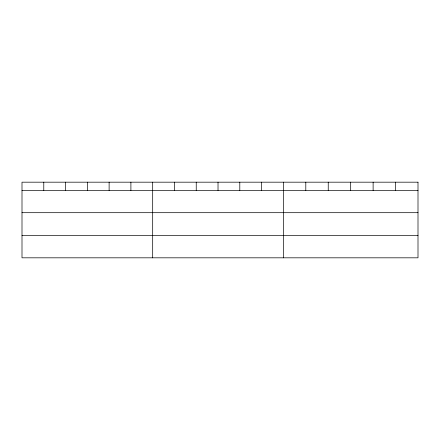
<?xml version="1.0" encoding="UTF-8"?>
<svg xmlns="http://www.w3.org/2000/svg" width="440" height="440" viewBox="0 0 440 440"><rect width="100%" height="100%" fill="white"/><g stroke="black" fill="none" stroke-linecap="round" stroke-linejoin="round"><path stroke-width="0.66" d="M22 190.46L418 190.46M22 212.691L418 212.691M22 235.587L418 235.587M395.56 182.182L395.56 190.46M373.12 182.182L373.12 190.46M350.68 182.182L350.68 190.46M328.24 182.182L328.24 190.46M305.8 182.182L305.8 190.46M283.36 182.182L283.36 257.818M261.58 182.182L261.58 190.46M239.8 182.182L239.8 190.46M218.02 182.182L218.02 190.46M196.24 182.182L196.24 190.46M174.46 182.182L174.46 190.46M152.68 182.182L152.68 257.818M130.9 182.182L130.9 190.46M109.12 182.182L109.12 190.46M87.34 182.182L87.34 190.46M65.56 182.182L65.56 190.46M43.78 182.182L43.78 190.46M418 182.182L22 182.182L22 257.818L418 257.818L418 182.182"/></g></svg>
